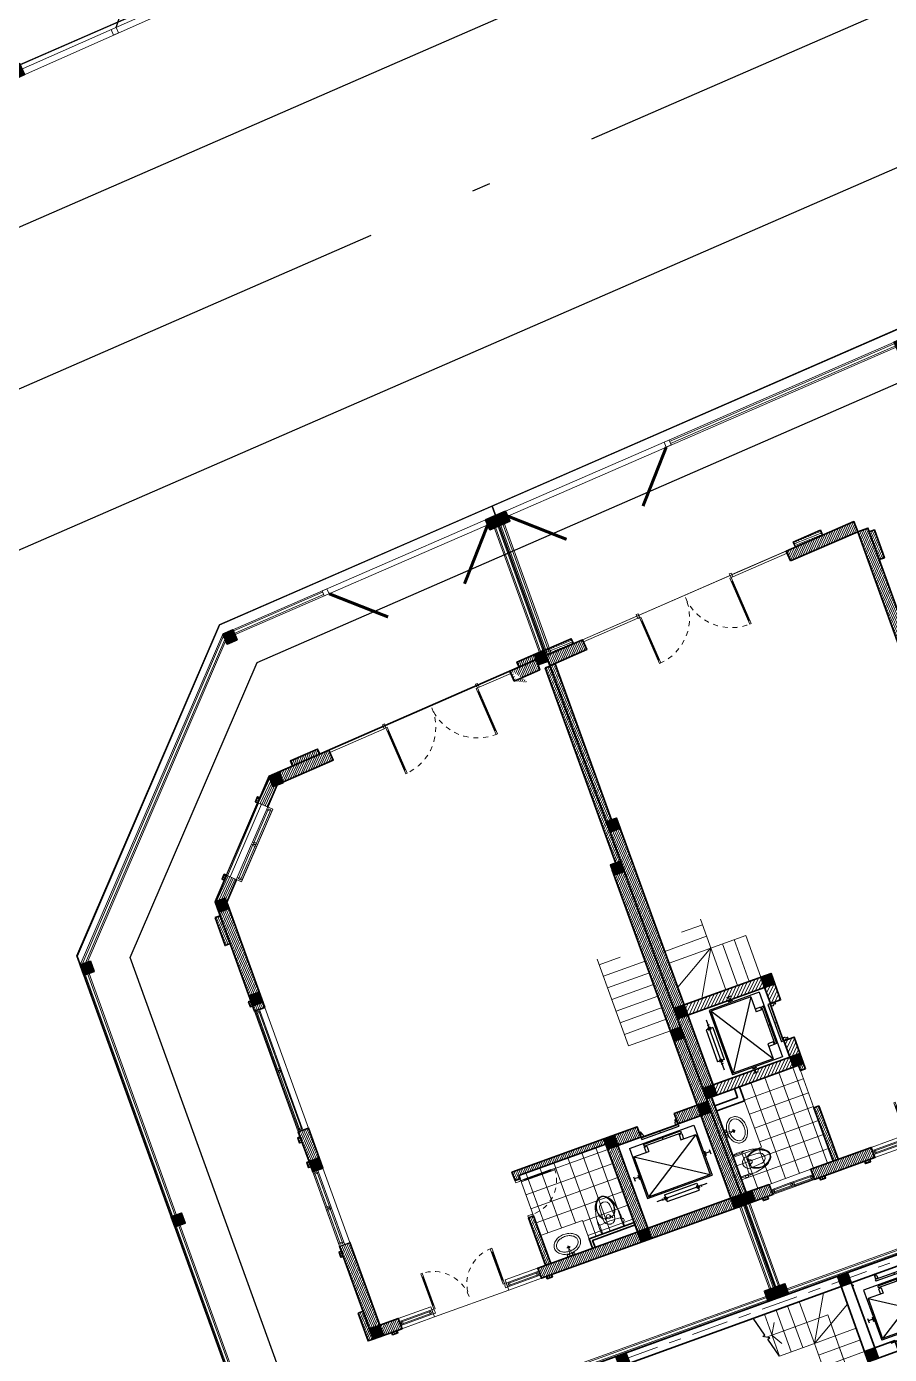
# Model space of a CAD drawing. Header units: millimetres. Extents: x 567980 to 569372, y 2065777 to 2066674.
# Drawn here: x 568657.95 to 568675.42, y 2066334.86 to 2066361.73 of the extents above; entities that cross this region are included whole.
import ezdxf

# ---------------------------------------------------------------- set-up
doc = ezdxf.new("R2010")
doc.units = ezdxf.units.MM
for name, pattern in [('ACAD_ISO10W100', [18.5, 12, -3, 0.5, -3]), ('CENTER', [3, 1.5, -0.5, 0.5, -0.5]), ('HIDDEN', [0.75, 0.5, -0.25]), ('HIDDEN2', [0.1875, 0.125, -0.0625])]:
    doc.linetypes.add(name, pattern=pattern)
for name, color, linetype, lineweight in [('A-COT VACH', 2, 'Continuous', 35), ('A-CUA', 25, 'Continuous', 5), ('A-DIM', 251, 'Continuous', 15), ('A-HATCH', 251, 'Continuous', 5), ('A-NET CAT', 214, 'Continuous', 30), ('A-NET KHUAT', 250, 'HIDDEN', 9), ('A-NET MANH', 8, 'Continuous', 9), ('A-NET THAY', 125, 'Continuous', 18), ('A-NOI THAT', 44, 'Continuous', 9), ('A-TRUC', 250, 'CENTER', 5), ('A-TUONG', 255, 'Continuous', 35), ('boDnv', 54, 'Continuous', 25), ('E- THAY', 9, 'Continuous', 20), ('E-NoiThat', 32, 'Continuous', 9)]:
    doc.layers.add(name, color=color, linetype=linetype, lineweight=lineweight)
for name, color, linetype in [('A-NOITHAT', 252, 'Continuous'), ('ChiaLo', 128, 'CENTER'), ('datOlienke', 42, 'Continuous'), ('LogDg', 7, 'Continuous'), ('LoLK', 6, 'Continuous'), ('QH', 7, 'Continuous'), ('QUYEN', 7, 'Continuous'), ('TimDg', 222, 'Continuous'), ('ViaHeS', 32, 'Continuous')]:
    doc.layers.add(name, color=color, linetype=linetype)
doc.styles.add('rms', font='romans.shx', dxfattribs={"width": 0.7, "bigfont": 'vns.shx'})
doc.linetypes.add('ADL', pattern='A,0.125,-0.15,["++",rms,S=0.5,R=0,X=0,Y=-0.2245],-1.35,1.125', length=2.75)
pattern_1 = [(45, (-102.69897, 612.50004), (-0.0265165043, 0.0265165043), [])]
pattern_2 = [(45, (-127.69897, 525.00004), (-0.0265165043, 0.0265165043), [])]
pattern_3 = [(45, (0, 0), (-39.7748, 39.7748), [])]

# ---------------------------------------------------------------- blocks, each defined once
blk = doc.blocks.new('NEN')
at = {"layer": 'boDnv', "color": 10, "linetype": 'ADL', "ltscale": 0.25}
blk.add_lwpolyline([(9.135, -145.213), (3.993, -143.345), (-37.434, -28.806), (-34.864, -22.833), (-8.048, -11.144), (-2.559, -13.506), (37.289, -123.679), (34.915, -130.214)], close=True, dxfattribs=at)
at = {"layer": 'ChiaLo', "ltscale": 5}
for points in [[(-24.311, -35.689), (-30.105, -19.668)], [(-34.655, -39.43), (2.96, -25.825)]]:
    blk.add_lwpolyline(points, dxfattribs=at)
at = {"layer": 'datOlienke'}
blk.add_lwpolyline([(-56.839, 76.223, -0.001888), (-69.267, 70.948), (-72.179, 64.317), (-46.002, -8.056), (-39.718, -10.761), (-12.172, 1.241), (-9.318, 7.93), (-35.857, 79.917), (-42.17, 82.611), (-55.15, 76.953, -0.001474)], format="xyb", close=True, dxfattribs=at)
blk.add_lwpolyline([(9.234, -146.312), (3.211, -144.125), (-38.509, -28.774), (-35.626, -22.074), (-8.05, -10.054), (-1.766, -12.758), (38.353, -123.68), (35.731, -130.896)], close=True, dxfattribs=at)
at = {"layer": 'LogDg'}
blk.add_lwpolyline([(-68.344, 77.848, 0.398827), (-76.611, 58.929), (-51.692, -9.967, 0.433046), (-40.973, -14.58), (-10.717, -1.397, 0.39741), (-6.406, 8.704), (-33.979, 83.495, 0.431261), (-44.682, 88.062), (-45.111, 87.874, -0.003775), (-68.344, 77.848)], format="xyb", dxfattribs=at)
blk.add_lwpolyline([(-9.552, -7.434), (-39.866, -20.643, 0.395629), (-44.194, -30.698), (-2.582, -145.746, 0.467936), (8.964, -149.94), (37.955, -133.073, 0.362457), (41.455, -123.437), (1.167, -12.047, 0.433046)], format="xyb", close=True, dxfattribs=at)
at = {"layer": 'LoLK'}
for points in [[(-41.09, 10.274), (-51.297, 6.583), (-46.002, -8.056), (-39.718, -10.761), (-34.219, -8.365)], [(-21.838, -16.064), (-30.105, -19.668), (-24.311, -35.689), (-15.847, -32.628)], [(-30.105, -19.668), (-35.626, -22.074), (-38.509, -28.774), (-34.655, -39.43), (-24.311, -35.689)], [(-15.847, -32.628), (-24.311, -35.689), (-34.655, -39.43), (-32.614, -45.073), (-13.807, -38.27)]]:
    blk.add_lwpolyline(points, close=True, dxfattribs=at)
at = {"layer": 'TimDg', "linetype": 'ACAD_ISO10W100', "ltscale": 0.75}
blk.add_lwpolyline([(170.944, 74.512), (-58.789, -25.625)], dxfattribs=at)
at = {"layer": 'ViaHeS'}
blk.add_lwpolyline([(-56.839, 76.223, -0.001888), (-69.267, 70.948), (-72.179, 64.317), (-46.002, -8.056), (-39.718, -10.761), (-12.172, 1.241), (-9.318, 7.93), (-35.857, 79.917), (-42.17, 82.611), (-55.15, 76.953, -0.001474)], format="xyb", close=True, dxfattribs=at)
blk.add_lwpolyline([(9.234, -146.312), (3.211, -144.125), (-38.509, -28.774), (-35.626, -22.074), (-8.05, -10.054), (-1.766, -12.758), (38.353, -123.68), (35.731, -130.896)], close=True, dxfattribs=at)
blk = doc.blocks.new('NEN IO1')
at = {"layer": 'datOlienke'}
blk.add_lwpolyline([(-82.941, 18.475, -0.001888), (-82.207, 4.994), (-76.962, 0), (0, 0), (4.681, 4.99), (2.763, 34.975), (-2.556, 39.934), (-79.278, 39.462), (-83.958, 34.441), (-83.053, 20.312, -0.001474)], format="xyb", close=True, dxfattribs=at)
at = {"layer": 'LoLK'}
blk.add_lwpolyline([(-15.567, 10.854), (-15.567, 0), (0, 0), (4.681, 4.99), (4.298, 10.976)], close=True, dxfattribs=at)
blk = doc.blocks.new('MBT1 IO1')
at = {"layer": 'LoLK'}
blk.add_blockref('NEN IO1', (0, 0), dxfattribs=at)
blk = doc.blocks.new('NEN I02')
at = {"layer": 'datOlienke'}
blk.add_lwpolyline([(4.105, 4.919), (0, 0), (-122.664, 0), (-127.984, 4.99), (-129.908, 35.01), (-125.228, 40), (-7.274, 40), (-1.379, 35.081)], close=True, dxfattribs=at)
at = {"layer": 'LoLK'}
for points in [[(-128.946, 20), (-128.369, 11), (-111.332, 11), (-111.332, 20)], [(-111.332, 20), (-111.332, 11), (-111.332, 0), (-105.332, 0), (-105.332, 20)], [(-128.369, 11), (-127.984, 4.99), (-122.664, 0), (-111.332, 0), (-111.332, 11)]]:
    blk.add_lwpolyline(points, close=True, dxfattribs=at)
blk = doc.blocks.new('cot 220')
at = {"layer": 'A-COT VACH'}
h = blk.add_hatch(color=256, dxfattribs=at)
h.dxf.hatch_style = 1
h.paths.add_polyline_path([(110, 110), (-110, 110), (-110, -110), (110, -110)])
blk.add_lwpolyline([(-110, -110), (110, -110), (110, 110), (-110, 110)], close=True, dxfattribs=at)
blk = doc.blocks.new('AP11B2')
at = {"layer": 'A-NOITHAT'}
for p, q in [((558, 1417), (-568, 1417)), ((-435, 1392), (-435, 1442)), ((-385, 1392), (-385, 1442)), ((-335, 1442), (-385, 1442)), ((360, 1492), (-360, 1492)), ((-360, 1342), (-360, 1492)), ((-335, 1392), (-335, 1442)), ((385, 1442), (335, 1442)), ((335, 1392), (335, 1442)), ((360, 1342), (360, 1492)), ((385, 1392), (385, 1442)), ((435, 1392), (435, 1442)), ((-725, 166), (-725, 1292)), ((725, 1292), (-725, 1292)), ((-695, 366), (-695, 1262)), ((695, 1262), (-695, 1262)), ((695, 366), (-695, 1262)), ((-695, 366), (695, 1262)), ((-335, 1392), (-385, 1392)), ((360, 1342), (-360, 1342)), ((385, 1392), (335, 1392)), ((695, 366), (695, 1262)), ((725, 166), (725, 1292)), ((-850, 757), (-850, 857)), ((-750, 757), (-750, 857)), ((750, 757), (750, 857)), ((850, 757), (850, 857)), ((-750, 807), (-850, 807)), ((750, 807), (850, 807)), ((-360, 366), (-695, 366)), ((-420, 246), (-420, 366)), ((-360, 246), (-360, 366)), ((695, 366), (360, 366)), ((360, 246), (360, 366)), ((420, 246), (420, 366)), ((725, 166), (-725, 166)), ((-360, 246), (-420, 246)), ((417, 226), (-417, 226)), ((-417, 186), (-417, 226)), ((417, 186), (-417, 186)), ((417, 79), (-417, 79)), ((-417, 39), (-417, 79)), ((417, 39), (-417, 39)), ((-407, -67), (-407, 25)), ((-367, 25), (-407, 25)), ((-357, -15), (-357, 15)), ((0, 186), (0, 226)), ((0, 39), (0, 79)), ((357, -15), (357, 15)), ((420, 246), (360, 246)), ((407, 25), (367, 25)), ((407, -67), (407, 25)), ((417, 186), (417, 226)), ((417, 39), (417, 79)), ((-387, -77), (-397, -77)), ((-377, -67), (-377, -25)), ((-367, -25), (-377, -25)), ((377, -25), (367, -25)), ((377, -67), (377, -25)), ((397, -77), (387, -77))]:
    blk.add_line(p, q, dxfattribs=at)
for centre, start, end in [((-367, 15), 0, 90), ((367, 15), 90, 180), ((-397, -67), 180, 270), ((-387, -67), 270, 0), ((-367, -15), 270, 0), ((367, -15), 180, 270), ((387, -67), 180, 270), ((397, -67), 270, 0)]:
    blk.add_arc(centre, 10, start, end, dxfattribs=at)
for p in [(-900, 0), (900, 0)]:
    blk.add_point(p, dxfattribs=at)
blk = doc.blocks.new('A$C78CE4EF6')
at = {"linetype": 'Continuous'}
for points in [[(40, 215, 0.136399), (60, 141, 0.10697), (119, 79, 0.081394), (196, 43, 0.069468), (290, 30, 0.069468), (384, 43, 0.081394), (461, 79, 0.10697), (520, 141, 0.136399), (540, 215, 0.136399), (520, 289, 0.10697), (461, 351, 0.081394), (384, 387, 0.069468), (290, 400, 0.069468), (196, 387, 0.081394), (119, 351, 0.10697), (60, 289, 0.136399)], [(83, 215, 0.136399), (97, 164, 0.10697), (144, 114, 0.081394), (208, 84, 0.069468), (290, 73, 0.069468), (372, 84, 0.081394), (436, 114, 0.10697), (483, 164, 0.136399), (497, 215, 0.136399), (483, 266, 0.10697), (436, 316, 0.081394), (372, 346, 0.069468), (290, 357, 0.069468), (208, 346, 0.081394), (144, 316, 0.10697), (97, 266, 0.136399)]]:
    blk.add_lwpolyline(points, format="xyb", close=True, dxfattribs=at)
for points in [[(273, 408), (220, 408), (220, 428), (220, 448), (290, 448), (360, 448), (360, 428), (360, 408), (308, 408)], [(255, 282), (290, 282), (326, 282)], [(323, 438), (258, 438)], [(260, 428), (271, 428)], [(290, 251), (290, 308)], [(320, 428), (310, 428)]]:
    blk.add_lwpolyline(points, dxfattribs=at)
blk.add_lwpolyline([(258, 418), (267, 418, -0.385832), (272, 413), (279, 326, 0.270314), (302, 326), (309, 413, -0.385832), (314, 418), (323, 418)], format="xyb", dxfattribs=at)
for centre, radius in [((240, 428), 20), ((290, 282), 21.6), ((290, 282), 17.2), ((340, 428), 20)]:
    blk.add_circle(centre, radius, dxfattribs=at)
blk = doc.blocks.new('xi')
for p, q in [((31751, -119432), (31751, -119586)), ((31977, -119418), (31763, -119418)), ((31977, -119418), (32191, -119418)), ((32202, -119432), (32202, -119586)), ((32234, -119513), (32202, -119517)), ((32215, -119526), (32202, -119526)), ((32215, -119563), (32202, -119563)), ((32234, -119573), (32202, -119569)), ((32215, -119516), (32215, -119571)), ((32256, -119534), (32256, -119553)), ((31855, -119684), (31870, -119914)), ((31858, -119700), (31867, -119700)), ((31879, -119691), (32075, -119691)), ((31900, -119663), (31900, -119691)), ((31902, -119661), (31912, -119661)), ((31914, -119663), (31914, -119691)), ((31914, -119678), (31927, -119678)), ((31929, -119680), (31929, -119691)), ((32025, -119680), (32025, -119691)), ((32040, -119678), (32027, -119678)), ((32040, -119663), (32040, -119691)), ((32052, -119661), (32042, -119661)), ((32054, -119663), (32054, -119691)), ((32098, -119684), (32083, -119914)), ((32096, -119700), (32087, -119700))]:
    blk.add_line(p, q)
blk.add_circle((31977, -119703), 42.5)
for points in [[(31732, -119673), (31727, -119629), (31725, -119585), (31726, -119541)], [(31726, -119541), (31726, -119510), (31728, -119478), (31732, -119447)], [(31732, -119447), (31733, -119431), (31746, -119418), (31763, -119418)], [(31751, -119432), (31751, -119424), (31758, -119418), (31766, -119418)], [(31758, -119601), (31754, -119597), (31751, -119592), (31751, -119586)], [(32187, -119418), (32195, -119418), (32202, -119424), (32202, -119432)], [(32191, -119418), (32207, -119418), (32220, -119431), (32221, -119447)], [(32202, -119586), (32202, -119592), (32199, -119597), (32195, -119601)], [(32221, -119447), (32224, -119469), (32226, -119492), (32226, -119514)], [(32228, -119573), (32227, -119606), (32225, -119639), (32221, -119673)], [(31790, -119971), (31759, -119874), (31740, -119774), (31732, -119673)], [(31735, -119709), (31735, -119679), (31738, -119650), (31744, -119622)], [(31744, -119622), (31747, -119614), (31752, -119607), (31758, -119601)], [(31977, -119611), (31904, -119610), (31831, -119607), (31758, -119601)], [(31797, -119926), (31789, -119886), (31790, -119845), (31801, -119805)], [(31899, -120097), (31831, -120035), (31796, -119943), (31805, -119851)], [(31801, -119805), (31810, -119769), (31827, -119734), (31850, -119704)], [(31805, -119851), (31807, -119829), (31812, -119808), (31820, -119788)], [(31820, -119788), (31832, -119754), (31849, -119723), (31871, -119695)], [(31850, -119704), (31852, -119701), (31854, -119700), (31858, -119700)], [(31871, -119695), (31873, -119692), (31875, -119691), (31879, -119691)], [(31900, -119663), (31900, -119662), (31901, -119661), (31902, -119661)], [(31912, -119661), (31913, -119661), (31914, -119662), (31914, -119663)], [(31927, -119678), (31928, -119678), (31929, -119679), (31929, -119680)], [(32195, -119601), (32122, -119607), (32050, -119610), (31977, -119611)], [(32025, -119680), (32025, -119679), (32026, -119678), (32027, -119678)], [(32040, -119663), (32040, -119662), (32041, -119661), (32042, -119661)], [(32052, -119661), (32053, -119661), (32054, -119662), (32054, -119663)], [(32148, -119851), (32158, -119943), (32123, -120035), (32054, -120097)], [(32075, -119691), (32078, -119691), (32081, -119692), (32083, -119695)], [(32083, -119695), (32104, -119723), (32122, -119754), (32134, -119788)], [(32096, -119700), (32099, -119700), (32102, -119701), (32104, -119704)], [(32104, -119704), (32127, -119734), (32143, -119769), (32152, -119805)], [(32134, -119788), (32141, -119808), (32146, -119829), (32148, -119851)], [(32152, -119805), (32163, -119845), (32165, -119886), (32157, -119926)], [(32221, -119673), (32214, -119774), (32194, -119874), (32163, -119971)], [(32195, -119601), (32201, -119607), (32206, -119614), (32209, -119622)], [(32209, -119622), (32215, -119650), (32218, -119679), (32218, -119709)], [(31803, -120001), (31798, -119992), (31793, -119981), (31790, -119971)], [(31882, -120098), (31839, -120049), (31809, -119990), (31797, -119926)], [(31868, -120091), (31842, -120065), (31820, -120035), (31803, -120001)], [(31977, -120138), (31936, -120138), (31896, -120121), (31868, -120091)], [(31977, -120018), (31919, -120018), (31872, -119972), (31870, -119914)], [(32054, -120097), (32010, -120138), (31943, -120138), (31899, -120097)], [(32083, -119914), (32082, -119972), (32034, -120018), (31977, -120018)], [(32085, -120091), (32057, -120121), (32018, -120138), (31977, -120138)], [(32157, -119926), (32144, -119990), (32115, -120049), (32071, -120098)], [(32151, -120001), (32134, -120035), (32112, -120065), (32085, -120091)], [(32163, -119971), (32160, -119981), (32156, -119992), (32151, -120001)]]:
    blk.add_open_spline(points, degree=3)
for points in [[(31855, -119684), (31847, -119617), (31896, -119556), (31963, -119549), (31968, -119548), (31972, -119548), (31977, -119548)], [(31977, -119548), (32044, -119548), (32099, -119603), (32099, -119670), (32099, -119675), (32099, -119679), (32098, -119684)], [(32234, -119513), (32245, -119512), (32256, -119521), (32256, -119533), (32256, -119534), (32256, -119534), (32256, -119534)], [(32256, -119553), (32256, -119564), (32246, -119574), (32234, -119574), (32234, -119574), (32234, -119574), (32234, -119573)], [(32071, -120098), (32024, -120150), (31944, -120154), (31892, -120107), (31888, -120104), (31885, -120101), (31882, -120098)]]:
    blk.add_open_spline(points, degree=3, knots=[0, 0, 0, 0, 1, 1, 1, 2, 2, 2, 2])
blk = doc.blocks.new('*U380')
blk.add_line((100, 70), (867, 70))
for points in [[(-147, 1067), (-147, 1007), (-40, 1007), (-40, 1017), (0, 1017), (0, 1067)], [(-147, 0), (-147, 60), (-40, 60), (-40, 50), (0, 50), (0, 0)], [(0, 50), (967, 50), (967, 90), (0, 90)], [(100, 50), (100, 90), (867, 90), (867, 50)]]:
    blk.add_lwpolyline(points, close=True)
at = {"linetype": 'HIDDEN'}
blk.add_arc((0, 50), 967, 360, 90, dxfattribs=at)
blk = doc.blocks.new('*U404')
at = {"layer": 'A-CUA', "color": 32}
for points in [[(60, -40), (45, -40), (45, -18), (0, -18), (0, -40), (0, -40), (0, -82), (0, -82), (0, -103), (45, -103), (45, -82), (60, -82)], [(30, -82), (60, -82), (60, -40), (30, -40)], [(1292, -82), (1262, -82), (1262, -40), (1292, -40)], [(1322, -82), (1307, -82), (1307, -40), (1322, -40), (1322, -18), (1277, -18), (1277, -40), (1292, -40), (1292, -82), (1277, -82), (1277, -103), (1322, -103)], [(1307, -82), (1337, -82), (1337, -40), (1307, -40)], [(2540, -40), (2555, -40), (2555, -18), (2600, -18), (2600, -40), (2600, -40), (2600, -82), (2600, -82), (2600, -103), (2555, -103), (2555, -82), (2540, -82)], [(2570, -82), (2540, -82), (2540, -40), (2570, -40)]]:
    blk.add_lwpolyline(points, close=True, dxfattribs=at)
at = {"layer": 'A-CUA', "color": 37, "lineweight": -2}
for points in [[(45, -18), (1277, -18), (1277, -40), (45, -40)], [(45, -82), (1277, -82), (1277, -103), (45, -103)], [(2555, -18), (1322, -18), (1322, -40), (2555, -40)], [(2555, -82), (1322, -82), (1322, -103), (2555, -103)]]:
    blk.add_lwpolyline(points, close=True, dxfattribs=at)
blk = doc.blocks.new('phào cửa')
at = {"layer": 'A-HATCH'}
h = blk.add_hatch(dxfattribs=at)
h.set_pattern_fill('ANSI31', color=256, scale=250)
h.set_pattern_definition([(45, (-237697.46, 7620.01), (-22.097087, 22.097087), [])])
h.paths.add_polyline_path([(0, 0), (0, 110), (-50, 110), (-50, 0)])
at = {"layer": 'A-TUONG'}
blk.add_lwpolyline([(0, 0), (0, 110), (-50, 110), (-50, 0)], close=True, dxfattribs=at)
blk = doc.blocks.new('*U406')
at = {"layer": 'A-CUA', "color": 32}
for points in [[(60, -40), (45, -40), (45, -10), (0, -10), (0, -40), (0, -40), (0, -90), (0, -90), (0, -120), (45, -120), (45, -90), (60, -90)], [(30, -90), (60, -90), (60, -40), (30, -40)], [(792, -90), (762, -90), (762, -40), (792, -40)], [(822, -90), (807, -90), (807, -40), (822, -40), (822, -10), (777, -10), (777, -40), (792, -40), (792, -90), (777, -90), (777, -120), (822, -120)], [(807, -90), (837, -90), (837, -40), (807, -40)], [(1540, -40), (1555, -40), (1555, -10), (1600, -10), (1600, -40), (1600, -40), (1600, -90), (1600, -90), (1600, -120), (1555, -120), (1555, -90), (1540, -90)], [(1570, -90), (1540, -90), (1540, -40), (1570, -40)]]:
    blk.add_lwpolyline(points, close=True, dxfattribs=at)
at = {"layer": 'A-CUA', "color": 37, "lineweight": -2}
for points in [[(45, -10), (777, -10), (777, -40), (45, -40)], [(45, -90), (777, -90), (777, -120), (45, -120)], [(1555, -10), (822, -10), (822, -40), (1555, -40)], [(1555, -90), (822, -90), (822, -120), (1555, -120)]]:
    blk.add_lwpolyline(points, close=True, dxfattribs=at)
blk = doc.blocks.new('phao cua 1600')
blk.add_wipeout([(220, 800), (0, 800), (0, -800), (220, -800)]).dxf.layer = 'A-NET MANH'
at = {"layer": 'A-NET THAY'}
blk.add_lwpolyline([(0, -800), (0, 800), (220, 800), (220, -800)], close=True, dxfattribs=at)
at = {"layer": 'A-CUA', "rotation": 90}
blk.add_blockref('*U406', (-10, -800), dxfattribs=at)
at = {"layer": 'A-TUONG'}
blk.add_blockref('phào cửa', (0, 910), dxfattribs=at)
at = {"layer": 'A-TUONG', "xscale": -1, "rotation": 180}
blk.add_blockref('phào cửa', (0, -910), dxfattribs=at)
blk = doc.blocks.new('A$C1a95cbaf')
at = {"layer": 'A-HATCH'}
h = blk.add_hatch(dxfattribs=at)
h.set_pattern_fill('ANSI31', color=256, scale=300)
h.set_pattern_definition([(45, (-121341.862, 350750.01), (-26.5165043, 26.5165043), [])])
h.paths.add_polyline_path([(110, 600), (0, 600), (0, 0), (110, 0)])
at = {"layer": 'A-TUONG', "elevation": 0}
blk.add_lwpolyline([(110, 0), (0, 0), (0, 600), (110, 600)], close=True, dxfattribs=at)
blk = doc.blocks.new('*U525')
for p, q in [((90, -100), (50, -100)), ((70, -100), (70, -1250)), ((2710, -100), (2750, -100)), ((2730, -100), (2730, -1250)), ((90, -1250), (50, -1250)), ((2710, -1250), (2750, -1250))]:
    blk.add_line(p, q)
for points in [[(0, 113), (60, 113), (60, 40), (50, 40), (50, 0), (0, 0)], [(50, 0), (90, 0), (90, -1350), (50, -1350)], [(2750, 0), (2710, 0), (2710, -1350), (2750, -1350)], [(2800, 113), (2740, 113), (2740, 40), (2750, 40), (2750, 0), (2800, 0)]]:
    blk.add_lwpolyline(points, close=True)
at = {"linetype": 'HIDDEN2'}
for centre, start, end in [((50, 0), 270, 0), ((2750, 0), 180, 270)]:
    blk.add_arc(centre, 1350, start, end, dxfattribs=at)
blk = doc.blocks.new('CUA DI 4000')
at = {"layer": 'A-HATCH'}
h = blk.add_hatch(dxfattribs=at)
h.set_pattern_fill('ANSI31', color=256, scale=300)
h.set_pattern_definition([(45, (-348838.78, 636491.252), (-26.5165043, 26.5165043), [])])
h.paths.add_polyline_path([(5600, -110), (5000, -110), (5000, 0), (5600, 0)])
edge = h.paths.add_edge_path()
edge.add_line((600, -109), (0, -111))
edge.add_line((0, -111), (0, 1))
edge.add_line((0, 1), (600, -1))
edge.add_line((600, -1), (600, -109))
at = {"layer": 'A-CUA', "elevation": 0}
for points in [[(800, 0), (1500, 0), (1500, 50), (800, 50)], [(4800, 0), (3600, 0), (3600, 50), (4800, 50)]]:
    blk.add_lwpolyline(points, close=True, dxfattribs=at)
at = {"layer": 'A-NET THAY'}
for q in [(786, 0, 0), (800, 0, 0)]:
    blk.add_line((4800, 0, 0), q, dxfattribs=at)
at = {"layer": 'A-TUONG'}
for p, q in [((800, 0, 0), (800, 220, 0)), ((4800, 0, 0), (4800, 220, 0))]:
    blk.add_line(p, q, dxfattribs=at)
blk.add_lwpolyline([(600, 0), (0, 0), (0, -110), (600, -110)], close=True, dxfattribs=at)
at = {"layer": 'A-TUONG', "elevation": 0}
blk.add_lwpolyline([(5000, 0), (5000, -110), (5600, -110), (5600, 0), (5000, 0)], dxfattribs=at)
at = {"layer": 'A-CUA', "extrusion": (1.82582e-10, -5.39265e-10, -1), "xscale": 0.7500000000000002, "yscale": 0.7500000000000002, "zscale": -0.7500000000000004, "rotation": 180.1066326903748}
blk.add_blockref('*U525', (-1500, 50, 0), dxfattribs=at)
blk = doc.blocks.new('*U400')
at = {"layer": 'A-CUA', "color": 32}
for points in [[(60, -40), (45, -40), (45, -18), (0, -18), (0, -40), (0, -40), (0, -82), (0, -82), (0, -103), (45, -103), (45, -82), (60, -82)], [(30, -82), (60, -82), (60, -40), (30, -40)], [(640, -40), (655, -40), (655, -18), (700, -18), (700, -40), (700, -40), (700, -82), (700, -82), (700, -103), (655, -103), (655, -82), (640, -82)], [(670, -82), (640, -82), (640, -40), (670, -40)]]:
    blk.add_lwpolyline(points, close=True, dxfattribs=at)
at = {"layer": 'A-CUA', "color": 37, "lineweight": -2}
for points in [[(45, -18), (655, -18), (655, -40), (45, -40)], [(45, -82), (655, -82), (655, -103), (45, -103)]]:
    blk.add_lwpolyline(points, close=True, dxfattribs=at)
blk = doc.blocks.new('*U375')
for p, q in [((90, -100), (50, -100)), ((70, -100), (70, -917)), ((2043, -100), (2083, -100)), ((2063, -100), (2063, -917)), ((90, -917), (50, -917)), ((2043, -917), (2083, -917))]:
    blk.add_line(p, q)
for points in [[(0, 113), (60, 113), (60, 40), (50, 40), (50, 0), (0, 0)], [(50, 0), (90, 0), (90, -1017), (50, -1017)], [(2083, 0), (2043, 0), (2043, -1017), (2083, -1017)], [(2133, 113), (2073, 113), (2073, 40), (2083, 40), (2083, 0), (2133, 0)]]:
    blk.add_lwpolyline(points, close=True)
at = {"linetype": 'HIDDEN2'}
for centre, start, end in [((50, 0), 270, 0), ((2083, 0), 180, 270)]:
    blk.add_arc(centre, 1017, start, end, dxfattribs=at)
blk = doc.blocks.new('CỦA DI SAU')
at = {"layer": 'A-NET THAY'}
blk.add_line((2200, 0), (3800, 0), dxfattribs=at)
for points in [[(2200, 0), (1500, 0), (1500, -220), (2200, -220)], [(3800, 0), (4500, 0), (4500, -220), (3800, -220)]]:
    blk.add_lwpolyline(points, close=True, dxfattribs=at)
at = {"layer": 'A-CUA', "xscale": -1}
blk.add_blockref('*U400', (2200, -49, 0), dxfattribs=at)
at = {"layer": 'A-CUA', "extrusion": (0, 0, -1), "xscale": -0.7500000000000002, "yscale": 0.7500000000000002, "zscale": -0.7500000000000002}
blk.add_blockref('*U375', (-2200, -152), dxfattribs=at)
at = {"layer": 'A-CUA'}
blk.add_blockref('*U400', (3800, -49), dxfattribs=at)
at = {"layer": 'A-TUONG', "xscale": -1, "rotation": 90}
blk.add_blockref('phào cửa', (1390, 0, 0), dxfattribs=at)
at = {"layer": 'A-TUONG', "rotation": 270}
blk.add_blockref('phào cửa', (4610, 0, 0), dxfattribs=at)
blk = doc.blocks.new('*U397')
at = {"layer": 'A-CUA', "color": 32}
for points in [[(60, -40), (45, -40), (45, -10), (0, -10), (0, -40), (0, -40), (0, -90), (0, -90), (0, -120), (45, -120), (45, -90), (60, -90)], [(30, -90), (60, -90), (60, -40), (30, -40)], [(792, -90), (762, -90), (762, -40), (792, -40)], [(822, -90), (807, -90), (807, -40), (822, -40), (822, -10), (777, -10), (777, -40), (792, -40), (792, -90), (777, -90), (777, -120), (822, -120)], [(807, -90), (837, -90), (837, -40), (807, -40)], [(1540, -40), (1555, -40), (1555, -10), (1600, -10), (1600, -40), (1600, -40), (1600, -90), (1600, -90), (1600, -120), (1555, -120), (1555, -90), (1540, -90)], [(1570, -90), (1540, -90), (1540, -40), (1570, -40)]]:
    blk.add_lwpolyline(points, close=True, dxfattribs=at)
at = {"layer": 'A-CUA', "color": 37, "lineweight": -2}
for points in [[(45, -10), (777, -10), (777, -40), (45, -40)], [(45, -90), (777, -90), (777, -120), (45, -120)], [(1555, -10), (822, -10), (822, -40), (1555, -40)], [(1555, -90), (822, -90), (822, -120), (1555, -120)]]:
    blk.add_lwpolyline(points, close=True, dxfattribs=at)
blk = doc.blocks.new('CUA SO GOC CHEO 1600')
blk.add_wipeout([(0, 330), (0, 0), (1600, 0), (1600, 330)]).dxf.layer = 'A-NET KHUAT'
at = {"layer": 'A-DIM'}
blk.add_lwpolyline([(0, 80), (0, 20), (1600, 20), (1600, 80)], close=True, dxfattribs=at)
at = {"layer": 'A-NET THAY'}
blk.add_lwpolyline([(0, 330), (1600, 330), (1600, 0), (0, 0)], close=True, dxfattribs=at)
at = {"layer": 'A-CUA', "rotation": 359.9802678828873}
blk.add_blockref('*U397', (0, 340, 0), dxfattribs=at)
at = {"layer": 'A-TUONG', "rotation": 90.00845851323635}
blk.add_blockref('phào cửa', (0, 0), dxfattribs=at)
at = {"layer": 'A-TUONG', "xscale": -1, "rotation": 269.9915414867637}
blk.add_blockref('phào cửa', (1600, 0), dxfattribs=at)
blk = doc.blocks.new('*U370')
at = {"layer": 'A-CUA', "color": 32}
for points in [[(60, -40), (45, -40), (45, -18), (0, -18), (0, -40), (0, -40), (0, -82), (0, -82), (0, -103), (45, -103), (45, -82), (60, -82)], [(30, -82), (60, -82), (60, -40), (30, -40)], [(443, -82), (413, -82), (413, -40), (443, -40)], [(473, -82), (457, -82), (457, -40), (473, -40), (473, -18), (427, -18), (427, -40), (443, -40), (443, -82), (427, -82), (427, -103), (473, -103)], [(457, -82), (487, -82), (487, -40), (457, -40)], [(840, -40), (855, -40), (855, -18), (900, -18), (900, -40), (900, -40), (900, -82), (900, -82), (900, -103), (855, -103), (855, -82), (840, -82)], [(870, -82), (840, -82), (840, -40), (870, -40)]]:
    blk.add_lwpolyline(points, close=True, dxfattribs=at)
at = {"layer": 'A-CUA', "color": 37, "lineweight": -2}
for points in [[(45, -18), (427, -18), (427, -40), (45, -40)], [(45, -82), (427, -82), (427, -103), (45, -103)], [(855, -18), (473, -18), (473, -40), (855, -40)], [(855, -82), (473, -82), (473, -103), (855, -103)]]:
    blk.add_lwpolyline(points, close=True, dxfattribs=at)
blk = doc.blocks.new('CUA DI T1')
at = {"layer": 'A-HATCH'}
h = blk.add_hatch(dxfattribs=at)
h.set_pattern_fill('ANSI31', color=256, scale=300)
h.set_pattern_definition([(45, (-145597.46, 362519.84), (-26.5165043, 26.5165043), [])])
h.paths.add_polyline_path([(-6100, -109), (-5500, -109), (-5500, 0), (-6100, 0)])
edge = h.paths.add_edge_path()
edge.add_line((-600, -108), (0, -111))
edge.add_line((0, -111), (0, 2))
edge.add_line((0, 2), (-600, -1))
edge.add_line((-600, -1), (-600, -108))
at = {"layer": 'A-CUA', "elevation": 0}
for points in [[(-5300, 1), (-4100, 1), (-4100, 51), (-5300, 51)], [(-800, 1), (-2000, 1), (-2000, 51), (-800, 51)]]:
    blk.add_lwpolyline(points, close=True, dxfattribs=at)
at = {"layer": 'A-NET THAY'}
for q in [(-786, 1, 0), (-800, 1, 0)]:
    blk.add_line((-5300, 1, 0), q, dxfattribs=at)
at = {"layer": 'A-TUONG'}
for p, q in [((-5300, 1, 0), (-5300, 220, 0)), ((-800, 1, 0), (-800, 220, 0))]:
    blk.add_line(p, q, dxfattribs=at)
at = {"layer": 'A-TUONG', "elevation": 0}
blk.add_lwpolyline([(-5500, 1), (-5500, -109), (-6100, -109), (-6100, 1), (-5500, 1)], dxfattribs=at)
blk.add_lwpolyline([(-600, 0), (0, 1), (0, -109), (-600, -110)], close=True, dxfattribs=at)
at = {"layer": 'A-CUA', "extrusion": (-2.7819e-13, -5.44958e-10, -1), "xscale": 0.7500000000000021, "yscale": 0.7500000000000021, "zscale": -0.7500000000000019, "rotation": 180.059778475144}
blk.add_blockref('*U525', (4100, 53, 0), dxfattribs=at)
blk = doc.blocks.new('cum tm 2')
at = {"layer": 'A-HATCH'}
h = blk.add_hatch(dxfattribs=at)
h.set_pattern_fill('ANSI31', color=256, scale=450)
h.set_pattern_definition(pattern_3)
h.paths.add_polyline_path([(0, 0), (0, -220), (-1650, -220), (-1650, -570), (-1870, -570), (-1870, 0)])
h = blk.add_hatch(dxfattribs=at)
h.set_pattern_fill('ANSI31', color=256, scale=450)
h.set_pattern_definition(pattern_3)
edge = h.paths.add_edge_path()
edge.add_line((0, -1940), (-1870, -1940))
edge.add_line((-1870, -1940), (-1870, -1370))
edge.add_line((-1870, -1370), (-1650, -1370))
edge.add_line((-1650, -1370), (-1650, -1720))
edge.add_line((-1650, -1720), (0, -1720))
edge.add_line((0, -1720), (0, -1940))
at = {"layer": 'A-NET THAY'}
blk.add_line((-1650, -1370), (-1650, -570), dxfattribs=at)
at = {"layer": 'A-TUONG'}
for points in [[(0, 0), (0, -220), (-1650, -220), (-1650, -570), (-1870, -570), (-1870, 0), (0, 0)], [(0, -1940), (-1870, -1940), (-1870, -1370), (-1650, -1370), (-1650, -1720), (0, -1720), (0, -1940)]]:
    blk.add_lwpolyline(points, dxfattribs=at)
at = {"layer": 'E-NoiThat', "xscale": 0.9583333333333354, "yscale": 0.9583333333333354, "zscale": 0.9583333333333354, "rotation": 270}
blk.add_blockref('AP11B2', (-1674, -970), dxfattribs=at)
blk = doc.blocks.new('cum dh a3.3.1.6.7')
at = {"layer": 'A-HATCH'}
h = blk.add_hatch(dxfattribs=at)
h.set_pattern_fill('ANSI31', color=256, scale=0.3)
h.set_pattern_definition(pattern_2)
h.paths.add_polyline_path([(10.998, -5.31), (11.218, -5.31), (11.218, -3.5), (10.998, -3.5)])
h.paths.add_polyline_path([(12.198, 0), (10.998, 0), (10.998, -1.9), (11.218, -1.9), (11.218, -0.22), (12.198, -0.22)])
h.paths.add_polyline_path([(16.498, 0), (15.198, 0), (15.198, -0.22), (16.498, -0.22)])
h.paths.add_polyline_path([(15.908, -1.37), (15.908, -0.22), (16.018, -0.22), (16.018, -1.37)])
h.paths.add_polyline_path([(15.908, -2.17), (15.908, -2.28), (16.018, -2.28), (16.018, -2.17)])
h = blk.add_hatch(dxfattribs=at)
h.set_pattern_fill('ANSI31', color=256, scale=0.3)
h.set_pattern_definition(pattern_2)
h.paths.add_polyline_path([(17.398, -0.22), (17.888, -0.22), (17.888, -2.28), (17.778, -2.28), (17.778, -8.24), (17.888, -8.24), (17.888, -11.6), (17.998, -11.6), (17.998, 0), (17.398, 0)])
h.paths.add_polyline_path([(12.695, -11.936), (11.218, -12.03), (11.218, -12.25), (12.709, -12.155)])
h.paths.add_polyline_path([(11.218, -12.03), (11.218, -7.91), (10.998, -7.91), (10.998, -12.03)])
h = blk.add_hatch(dxfattribs=at)
h.set_pattern_fill('ANSI31', color=256, scale=0.3)
h.set_pattern_definition(pattern_1)
h.paths.add_polyline_path([(18.108, -11.59), (18.108, -7.28), (18.218, -7.28), (18.218, -0.22), (22.378, -0.22), (22.378, 0), (17.998, 0), (17.998, -11.59)])
h = blk.add_hatch(dxfattribs=at)
h.set_pattern_fill('ANSI31', color=256, scale=0.3)
h.set_pattern_definition([(45, (-202.69897, 262.50004), (-0.0265165043, 0.0265165043), [])])
h.paths.add_polyline_path([(25.998, 0), (25.998, 0), (25.999, -0.6), (26.109, -0.6), (26.108, 0), (25.998, 0), (25.998, -0.6), (25.999, -0.6), (25.998, 0), (25.378, 0), (25.378, -0.22), (25.778, -0.22), (25.778, -2), (25.998, -2), (25.998, -1.89), (25.998, -1.89), (25.998, -1.78)])
h.paths.add_polyline_path([(25.998, -4.24), (25.998, -3.82), (25.998, -3.82), (25.778, -3.82), (25.778, -4.46), (25.998, -4.46), (25.998, -4.35), (25.998, -4.35)])
at = {"layer": 'A-HATCH', "ltscale": 100, "transparency": 33554687}
h = blk.add_hatch(dxfattribs=at)
h.set_pattern_fill('_USER', color=256, scale=0.3, double=1, pattern_type=0)
h.set_pattern_definition([(360, (-5219.25604, -115.72982), (1e-17, 0.3), []), (90, (-5219.25604, -115.72982), (-0.3, 3e-17), [])])
h.paths.add_polyline_path([(17.288, -2.28), (17.288, -0.98), (17.888, -0.98), (17.888, -0.22), (17.398, -0.22), (16.498, -0.22), (16.018, -0.22), (16.018, -1.37), (16.018, -2.17), (16.018, -2.28)])
at = {"layer": 'A-HATCH'}
h = blk.add_hatch(dxfattribs=at)
h.set_pattern_fill('ANSI31', color=256, scale=0.3)
h.set_pattern_definition(pattern_1)
h.paths.add_polyline_path([(20.228, -0.22), (20.008, -0.22), (20.008, -2), (19.513, -2), (19.513, -2.22), (20.228, -2.22)])
h.paths.add_polyline_path([(18.713, -2), (18.218, -2), (18.218, -2.22), (18.713, -2.22)])
h.paths.add_polyline_path([(22.208, -2.04), (22.098, -2.04), (22.098, -2.11), (20.228, -2.11), (20.228, -2.22), (22.208, -2.22)])
h.paths.add_polyline_path([(22.208, -0.22), (22.098, -0.22), (22.098, -1.24), (22.208, -1.24)])
at = {"layer": 'A-HATCH', "ltscale": 100, "transparency": 33554687}
h = blk.add_hatch(dxfattribs=at)
h.set_pattern_fill('_USER', color=256, scale=0.3, double=1, pattern_type=0)
h.set_pattern_definition([(360, (-5273.15142, -116.02982), (1e-17, 0.3), []), (90, (-5273.15142, -116.02982), (-0.3, 3e-17), [])])
h.paths.add_polyline_path([(21.198, -0.425), (20.228, -0.425), (20.228, -2.11), (22.098, -2.11), (22.098, -2.04), (22.098, -0.82), (21.198, -0.82)])
at = {"layer": 'A-HATCH'}
h = blk.add_hatch(dxfattribs=at)
h.set_pattern_fill('ANSI31', color=256, scale=0.3)
h.set_pattern_definition(pattern_1)
h.paths.add_polyline_path([(23.884, -11.224), (22.774, -11.295), (22.789, -11.514), (23.884, -11.444)])
h.paths.add_polyline_path([(18.218, -11.59), (18.783, -11.553), (18.797, -11.772), (18.219, -11.81)])
h.paths.add_polyline_path([(24.104, -11.21), (24.104, -11.43), (25.998, -9.411), (25.998, -7.06), (25.778, -7.06), (25.778, -9.324), (24.008, -11.21)])
edge = h.paths.add_edge_path()
edge.add_line((18.542, -11.451), (18.542, -11.438))
edge.add_line((18.752, -11.534), (18.752, -11.754))
h = blk.add_hatch(dxfattribs=at)
h.set_pattern_fill('ANSI31', color=256, scale=0.3)
h.set_pattern_definition([(45, (-127.69897, 524.61004), (-0.0265165043, 0.0265165043), [])])
h.paths.add_polyline_path([(17.998, -11.6), (17.186, -11.651), (17.2, -11.87), (17.998, -11.82)])
at = {"layer": 'A-NET THAY'}
for p, q in [((22.098, -2.04), (22.098, -1.24)), ((16.018, -2.17), (16.018, -1.37)), ((19.513, -2), (18.713, -2)), ((19.118, -3.82), (18.218, -3.82)), ((19.118, -5.691), (19.118, -3.82)), ((16.128, -4.22), (16.128, -5.12)), ((16.378, -4.22), (16.378, -5.12)), ((16.628, -4.22), (16.628, -5.12)), ((16.878, -4.22), (16.878, -5.741)), ((16.878, -5.12), (17.398, -4.22)), ((19.118, -4.07), (18.218, -4.07)), ((19.118, -4.32), (18.218, -4.32)), ((16.878, -5.12), (17.778, -4.6)), ((19.118, -4.57), (18.218, -4.57)), ((19.118, -4.82), (18.218, -4.82)), ((19.118, -5.07), (18.218, -5.07)), ((16.128, -5.12), (17.778, -5.12)), ((16.878, -5.37), (17.778, -5.37)), ((19.118, -5.32), (18.218, -5.32)), ((16.878, -5.62), (17.329, -5.62)), ((19.118, -5.57), (18.668, -5.57))]:
    blk.add_line(p, q, dxfattribs=at)
blk.add_lwpolyline([(16.498, -0.22), (17.398, -0.22), (17.398, 0), (16.498, 0)], close=True, dxfattribs=at)
blk.add_lwpolyline([(16.498, -0.22), (17.398, -0.22), (17.398, 0), (16.498, 0)], close=True, dxfattribs=at)
at = {"layer": 'A-NET THAY', "elevation": 0}
blk.add_lwpolyline([(25.998, -7.06), (25.778, -7.06), (25.778, -4.46), (25.998, -4.46)], close=True, dxfattribs=at)
at = {"layer": 'A-NOI THAT'}
for points in [[(22.098, -0.22), (22.098, -0.82), (21.198, -0.82), (21.198, -0.22)], [(17.888, -1.98), (17.288, -1.98), (17.288, -0.98), (17.888, -0.98)]]:
    blk.add_lwpolyline(points, close=True, dxfattribs=at)
at = {"layer": 'A-TUONG'}
for p, q in [((22.098, -1.24), (22.208, -1.24)), ((22.098, -2.04), (22.208, -2.04))]:
    blk.add_line(p, q, dxfattribs=at)
for points in [[(16.498, 0), (15.198, 0), (15.198, -0.22), (16.498, -0.22)], [(17.398, -0.22), (17.888, -0.22), (17.888, -2.28), (17.778, -2.28), (17.778, -8.24), (17.888, -8.24), (17.888, -11.6), (17.998, -11.6), (17.998, 0), (17.398, 0)], [(25.998, -2), (25.998, 0), (25.378, 0), (25.378, -0.22), (25.778, -0.22), (25.778, -2)], [(15.908, -1.37), (15.908, -0.22), (16.018, -0.22), (16.018, -1.37)], [(15.908, -2.17), (15.908, -2.28), (16.018, -2.28), (16.018, -2.17)], [(24.104, -11.21), (24.104, -11.43), (25.998, -9.411), (25.998, -7.06), (25.778, -7.06), (25.778, -9.324), (24.008, -11.21)], [(24.104, -11.43), (22.789, -11.515), (22.774, -11.295), (23.884, -11.224), (23.884, -11.43)], [(18.218, -11.59), (18.783, -11.553), (18.797, -11.772), (18.218, -11.81)]]:
    blk.add_lwpolyline(points, close=True, dxfattribs=at)
for points in [[(18.108, -11.59), (18.108, -7.28), (18.218, -7.28), (18.218, -0.22), (22.378, -0.22), (22.378, 0), (17.998, 0), (17.998, -11.59), (18.108, -11.59)], [(20.228, -0.22), (20.228, -2.22), (19.513, -2.22), (19.513, -2), (20.008, -2), (20.008, -0.22)], [(21.198, -0.22), (21.198, -0.425), (20.228, -0.425)], [(21.143, -0.22), (21.143, -0.37), (20.228, -0.37)], [(22.098, -1.24), (22.098, -0.22), (22.208, -0.22)], [(22.208, -0.22), (22.208, -1.24)], [(17.888, -1.98), (17.288, -1.98), (17.288, -2.28)], [(17.888, -2.09), (17.398, -2.09), (17.398, -2.28)], [(18.218, -2.22), (18.713, -2.22), (18.713, -2), (18.218, -2)], [(22.208, -2.04), (22.208, -2.22), (20.228, -2.22), (20.228, -2.11), (22.098, -2.11), (22.098, -2.04)], [(11.218, -12.03), (11.218, -7.91), (10.998, -7.91), (10.998, -12.03), (11.218, -12.03)], [(24.104, -11.43), (17.998, -11.824)]]:
    blk.add_lwpolyline(points, dxfattribs=at)
at = {"layer": 'A-TUONG', "elevation": 0}
for points in [[(25.778, -3.82), (25.998, -3.82), (25.998, -4.46), (25.778, -4.46)], [(17.998, -11.6), (17.186, -11.651), (17.2, -11.87), (17.998, -11.82)], [(12.695, -11.936), (11.218, -12.03), (11.218, -12.25), (12.709, -12.155)]]:
    blk.add_lwpolyline(points, close=True, dxfattribs=at)
at = {"layer": 'A-COT VACH', "yscale": 0.001, "zscale": 0.001, "rotation": 359.9999999999999}
for p, xscale in [((17.888, -0.11), 0.001), ((18.108, -0.11), 0.001), ((20.118, -0.11), 0.001), ((25.888, -0.11), 0.001), ((18.108, -2.11), 0.001), ((20.118, -2.11), 0.001), ((16.018, -2.39), -0.001), ((17.888, -2.39), -0.001), ((18.108, -3.71), 0.001), ((16.018, -4.11), -0.001), ((17.888, -4.11), 0.001), ((18.108, -7.28), 0.001), ((25.888, -7.28), 0.001), ((17.888, -8.13), 0.001), ((18.108, -11.81), -0.001)]:
    blk.add_blockref('cot 220', p, dxfattribs=dict(at, xscale=xscale))
at = {"layer": 'A-CUA', "zscale": 0.001}
for name, p, xscale, yscale, rotation in [('*U370', (17.398, 0), -0.001, 0.001, 359.9999999999999), ('*U370', (17.398, 0), -0.001, 0.001, 359.9999999999999), ('*U404', (25.998, -7.06), -0.0009999999999999998, 0.0009999999999999998, 270)]:
    blk.add_blockref(name, p, dxfattribs=dict(at, xscale=xscale, yscale=yscale, rotation=rotation))
at = {"layer": 'A-CUA', "extrusion": (0, 0, -1), "xscale": 0.0007500000000000002, "yscale": 0.0007500000000000002, "zscale": -0.0007500000000000002}
blk.add_blockref('*U380', (-22.098, -2.04), dxfattribs=at)
at = {"layer": 'A-DIM', "xscale": -0.0009999999999999998, "yscale": 0.0009999999999999998, "zscale": 0.001, "rotation": 3.634663207481091}
blk.add_blockref('CUA DI T1', (11.91, -12.207), dxfattribs=at)
at = {"layer": 'A-NOI THAT'}
for name, p, xscale, yscale, zscale, rotation in [('A$C78CE4EF6', (21.329, -0.713), 0.0011, 0.0011, 0.0011, 359.9999999999999), ('xi', (137.306, -32.757), -0.0009999999999999998, 0.0009999999999999998, 0.001, 270), ('xi', (52.655, 118.993), -0.001, 0.001, 0.001, 359.9999999999999), ('A$C78CE4EF6', (17.396, -1.16), 0.0011, 0.0011, 0.0011, 270)]:
    blk.add_blockref(name, p, dxfattribs=dict(at, xscale=xscale, yscale=yscale, zscale=zscale, rotation=rotation))
at = {"layer": 'A-TUONG'}
for name, p, xscale, yscale, zscale, rotation in [('CỦA DI SAU', (10.698, 0, 0), 0.001, 0.001, 0.001, 359.9999999999999), ('phào cửa', (16.388, 0), -0.001, 0.001, 0.001, 90), ('phào cửa', (17.508, 0), 0.0009999999999999998, 0.0009999999999999998, 0.0009999999999999998, 270), ('CỦA DI SAU', (20.879, 0, 0), 0.001, 0.001, 0.001, 359.9999999999999), ('A$C1a95cbaf', (25.998, -0.6, 0), 0.001, 0.001, 0.001, 359.9999999999999), ('cum tm 2', (17.778, -2.28), 0.001, 0.001, 0.001, 359.9999999999999), ('phào cửa', (25.998, -4.35, 0), -0.001, 0.001, 0.001, 359.9999999999999), ('phào cửa', (25.998, -7.17, 0), 0.001, 0.001, 0.001, 179.9999999999999), ('A$C1a95cbaf', (25.998, -9.111), 0.001, 0.001, 0.001, 359.9999999999999), ('CUA DI 4000', (17.998, -11.824), 0.001, 0.001, 0.001, 3.698620827714848), ('A$C1a95cbaf', (10.888, -11.95, 0), 0.001, 0.001, 0.001, 359.9999999999999)]:
    blk.add_blockref(name, p, dxfattribs=dict(at, xscale=xscale, yscale=yscale, zscale=zscale, rotation=rotation))
at = {"layer": 'E-NoiThat', "xscale": 0.0009583333333333351, "yscale": 0.0009583333333333351, "zscale": 0.0009583333333333351, "rotation": 359.9999999999999}
blk.add_blockref('AP11B2', (19.113, -2.024), dxfattribs=at)
at = {"layer": 'A-TUONG', "xscale": -0.001, "yscale": 0.001, "zscale": 0.001}
for name, p, rotation in [('phao cua 1600', (25.998, -2.8), 359.9999999999999), ('CUA SO GOC CHEO 1600', (25.599, -9.838, 0), 46.80944021373436)]:
    blk.add_blockref(name, p, dxfattribs=dict(at, rotation=rotation))
at = {"layer": 'A-COT VACH', "yscale": 0.001, "zscale": 0.001, "rotation": 359.9999999999999}
for p, xscale in [((25.888, -3.71), 0.001), ((25.888, -9.301, 0), -0.001), ((23.994, -11.32, 0), -0.001)]:
    blk.add_blockref('cot 220', p, dxfattribs=dict(at, xscale=xscale))
blk = doc.blocks.new('MBT1 A1')
at = {"layer": 'A-NET CAT'}
blk.add_lwpolyline([(1.12, -9.38), (0.717, -9.488), (0.704, -9.439), (0.633, -9.562), (0.62, -9.514), (0.22, -9.621)], dxfattribs=at)
at = {"layer": 'A-NET THAY', "ltscale": 100}
for p, q in [((1.12, -8.63), (0.601, -7.73)), ((1.12, -8.63), (1.12, -7.73)), ((1.37, -8.63), (1.37, -7.73)), ((1.62, -8.63), (1.62, -7.73)), ((1.12, -8.63), (0.22, -8.11)), ((1.12, -8.63), (0.22, -8.63)), ((1.12, -8.63), (1.12, -9.38)), ((1.62, -8.63), (1.12, -8.63)), ((1.12, -8.88), (0.22, -8.88)), ((1.12, -9.13), (0.22, -9.13)), ((1.12, -9.38), (0.22, -9.38))]:
    blk.add_line(p, q, dxfattribs=at)
at = {"layer": 'A-NET THAY', "color": 251, "ltscale": 10}
for p, q in [((1.62, -8.18), (0.67, -8.18)), ((0.67, -9.498), (0.67, -8.18)), ((1.87, -8.18), (0.92, -8.18))]:
    blk.add_line(p, q, dxfattribs=at)
at = {"layer": 'A-NET THAY', "ltscale": 10}
blk.add_lwpolyline([(0.446, -9.25), (0.67, -9.38), (0.894, -9.25)], dxfattribs=at)
at = {"layer": 'A-TRUC', "ltscale": 0.5}
blk.add_line((0.11, -16.89), (0.11, -2.11), dxfattribs=at)
at = {"layer": 'A-TUONG'}
for p, q in [((0, -17.11), (0, -2)), ((0.22, -12.5), (0.22, -7.73))]:
    blk.add_line(p, q, dxfattribs=at)
at = {"layer": 'A-TUONG', "ltscale": 100}
blk.add_lwpolyline([(1.84, -7.08), (1.84, -7.73), (0, -7.73), (0, -5.53), (1.84, -5.53), (1.84, -6.18), (1.62, -6.18), (1.62, -5.75), (0.22, -5.75), (0.22, -7.51), (1.62, -7.51), (1.62, -7.08)], close=True, dxfattribs=at)
at = {"layer": 'A-COT VACH', "xscale": 0.001, "yscale": 0.001, "zscale": 0.001}
for p in [(0.11, -7.62), (1.73, -7.62), (0.11, -12.39)]:
    blk.add_blockref('cot 220', p, dxfattribs=at)
at = {"layer": 'A-NOI THAT', "linetype": 'Continuous', "xscale": -0.0009583333333333351, "yscale": 0.0009583333333333351, "zscale": 0.0009583333333333339, "rotation": 270}
blk.add_blockref('AP11B2', (0.286, -6.63), dxfattribs=at)
blk = doc.blocks.new('MBT1 IO2')
at = {"layer": 'LoLK', "rotation": 270}
blk.add_blockref('cum dh a3.3.1.6.7', (-113.332, 29), dxfattribs=at)
at = {"layer": 'LoLK'}
blk.add_blockref('MBT1 A1', (-111.332, 20), dxfattribs=at)
blk.add_blockref('NEN I02', (0, 0), dxfattribs=at)
blk = doc.blocks.new('cong phu')
at = {"layer": 'A-NET THAY'}
blk.add_lwpolyline([(110, -1610), (110, -1500), (0, -1500), (0, -1610)], close=True, dxfattribs=at)
at = {"layer": 'QUYEN'}
for points in [[(0, 0, 37.5, 37.5, 0), (-544, -544, 0, 0, 0.192739), (0, -750, 0, 0, 1.782882)], [(0, -1500, 37.5, 37.5, 0), (-544, -956, 0, 0, -0.192739), (0, -750, 0, 0, -1.782882)]]:
    blk.add_lwpolyline(points, format="xyseb", dxfattribs=at)
blk = doc.blocks.new('rkg1')
at = {"layer": 'A-NET THAY'}
for points in [[(0, -2000), (0, 0), (-11000, 0), (-11000, -13668), (-6010, -18352), (0, -17972), (0, -14966)], [(-110, -2000), (-110, -110), (-10890, -110), (-10890, -13620), (-5969, -18239), (-110, -17869), (-110, -14966)]]:
    blk.add_lwpolyline(points, dxfattribs=at)
blk.add_lwpolyline([(-3822, -18214), (-3713, -18207), (-3720, -18097), (-3829, -18104)], close=True, dxfattribs=at)
at = {"layer": 'QUYEN'}
for points in [[(-227, -17876, 62.5, 62.5, 0), (-1188, -17029, 0, 0, 0.192739), (-1474, -17955, 0, 0, 1.782882)], [(-3720, -18097, 62.5, 62.5, 0), (-2872, -17135, 0, 0, -0.192739), (-2472, -18018, 0, 0, -1.782882)]]:
    blk.add_lwpolyline(points, format="xyseb", dxfattribs=at)
at = {"layer": 'A-COT VACH'}
for p in [(-10890, -110), (-5500, -110), (-110, -110), (-10890, -4610), (-10890, -9110), (-10890, -13558)]:
    blk.add_blockref('cot 220', p, dxfattribs=at)
at = {"layer": 'A-COT VACH', "rotation": 3.618880421713644}
for p in [(-117, -17869), (-5907, -18235)]:
    blk.add_blockref('cot 220', p, dxfattribs=at)
at = {"layer": 'E- THAY', "xscale": -1}
blk.add_blockref('cong phu', (-10890, -220), dxfattribs=at)
blk = doc.blocks.new('rkg3')
at = {"layer": 'A-NET THAY'}
for points in [[(9000, -2000), (9000, 0), (0, 0), (0, -17403), (9000, -16834), (9000, -13828)], [(8970, -2000), (8970, -30), (30, -30), (30, -17371), (5176, -17045)], [(8920, -2000), (8920, -80), (80, -80), (80, -17318), (5173, -16996)], [(8890, -2000), (8890, -110), (110, -110), (110, -17286), (8890, -16730), (8890, -13834)], [(8775, -16768), (8920, -16758), (8920, -13833)], [(8779, -16818), (8970, -16805), (8970, -13830)]]:
    blk.add_lwpolyline(points, dxfattribs=at)
blk.add_lwpolyline([(5178, -17075), (5287, -17068), (5280, -16959), (5171, -16966)], close=True, dxfattribs=at)
at = {"layer": 'QUYEN'}
for points in [[(8773, -16738, 62.5, 62.5, 0), (7812, -15890, 0, 0, 0.192739), (7526, -16817, 0, 0, 1.782882)], [(5280, -16959, 62.5, 62.5, 0), (6128, -15997, 0, 0, -0.192739), (6528, -16880, 0, 0, -1.782882)]]:
    blk.add_lwpolyline(points, format="xyseb", dxfattribs=at)
at = {"layer": 'A-COT VACH', "xscale": -1}
for p in [(110, -110), (4500, -110), (8890, -110), (110, -4360), (110, -8610), (110, -12860)]:
    blk.add_blockref('cot 220', p, dxfattribs=at)
at = {"layer": 'A-COT VACH'}
for p, rotation in [((8883, -16731), 3.618880424124619), ((103, -17286), 3.61888298340308)]:
    blk.add_blockref('cot 220', p, dxfattribs=dict(at, rotation=rotation))
blk = doc.blocks.new('rkg4')
at = {"layer": 'A-NET THAY'}
for points in [[(0, -13828), (0, -16834), (6010, -16453), (11000, -11138), (11000, 0), (0, 0), (0, -2000)], [(3820, -16562), (5996, -16424), (10970, -11126), (10970, -30), (30, -30), (30, -2000)], [(3817, -16512), (5973, -16376), (10920, -11106), (10920, -80), (80, -80), (80, -2000)], [(110, -13821), (110, -16716), (5960, -16346), (10890, -11094), (10890, -110), (110, -110), (110, -2000)], [(30, -13826), (30, -16802), (218, -16790)], [(80, -13823), (80, -16748), (215, -16740)]]:
    blk.add_lwpolyline(points, dxfattribs=at)
blk.add_lwpolyline([(3822, -16592), (3713, -16599), (3706, -16489), (3815, -16482)], close=True, dxfattribs=at)
at = {"layer": 'QUYEN'}
for points in [[(3706, -16489, 62.5, 62.5, 0), (2744, -15642, 0, 0, 0.192739), (2458, -16568, 0, 0, 1.782882)], [(213, -16710, 62.5, 62.5, 0), (1060, -15748, 0, 0, -0.192739), (1460, -16631, 0, 0, -1.782882)]]:
    blk.add_lwpolyline(points, format="xyseb", dxfattribs=at)
at = {"layer": 'A-COT VACH'}
blk.add_blockref('cot 220', (110, -110), dxfattribs=at)
at = {"layer": 'A-COT VACH', "xscale": -1}
for p in [(10890, -110), (5500, -110), (10890, -5610), (10890, -11028)]:
    blk.add_blockref('cot 220', p, dxfattribs=at)
at = {"layer": 'A-COT VACH'}
for p, xscale, rotation in [((5893, -16351), -0.9999999999999998, 3.618880489366417), ((103, -16717), -1, 3.618880438867214)]:
    blk.add_blockref('cot 220', p, dxfattribs=dict(at, xscale=xscale, rotation=rotation))
blk = doc.blocks.new('CUM CONG A3-A3.1-A6-A7')
at = {"layer": 'QH', "xscale": 0.001, "yscale": 0.001, "zscale": 0.001}
for name, p in [('rkg1', (11, 0)), ('rkg3', (20, 0)), ('rkg4', (29, 0))]:
    blk.add_blockref(name, p, dxfattribs=at)
blk = doc.blocks.new('MB CONG KHU A')
at = {"layer": 'LoLK', "yscale": 1.116025272831706, "rotation": 19.90987329969136}
blk.add_blockref('CUM CONG A3-A3.1-A6-A7', (-98.84, 137.58), dxfattribs=at)
at = {"layer": 'LoLK', "rotation": 199.8842788469175}
blk.add_blockref('CUM CONG A3-A3.1-A6-A7', (-44.438, 105.224), dxfattribs=at)

msp = doc.modelspace()

# ---------------------------------------------------------------- block references
at = {"layer": 'boDnv'}
msp.add_blockref('NEN', (568697.481, 2066371.697), dxfattribs=at)

# ---------------------------------------------------------------- next in the draw order: block references
at = {"layer": 'LoLK', "rotation": 289.9098738716477}
msp.add_blockref('MBT1 IO1', (568651.478, 2066363.641), dxfattribs=at)

# ---------------------------------------------------------------- next in the draw order: block references
at = {"layer": 'LoLK', "rotation": 289.8842788556047}
msp.add_blockref('MBT1 IO2', (568700.692, 2066227.573), dxfattribs=at)

# ---------------------------------------------------------------- next in the draw order: block references
at = {"layer": 'LoLK'}
msp.add_blockref('MB CONG KHU A', (568744.879, 2066240.648), dxfattribs=at)

doc.saveas('drawing.dxf')
